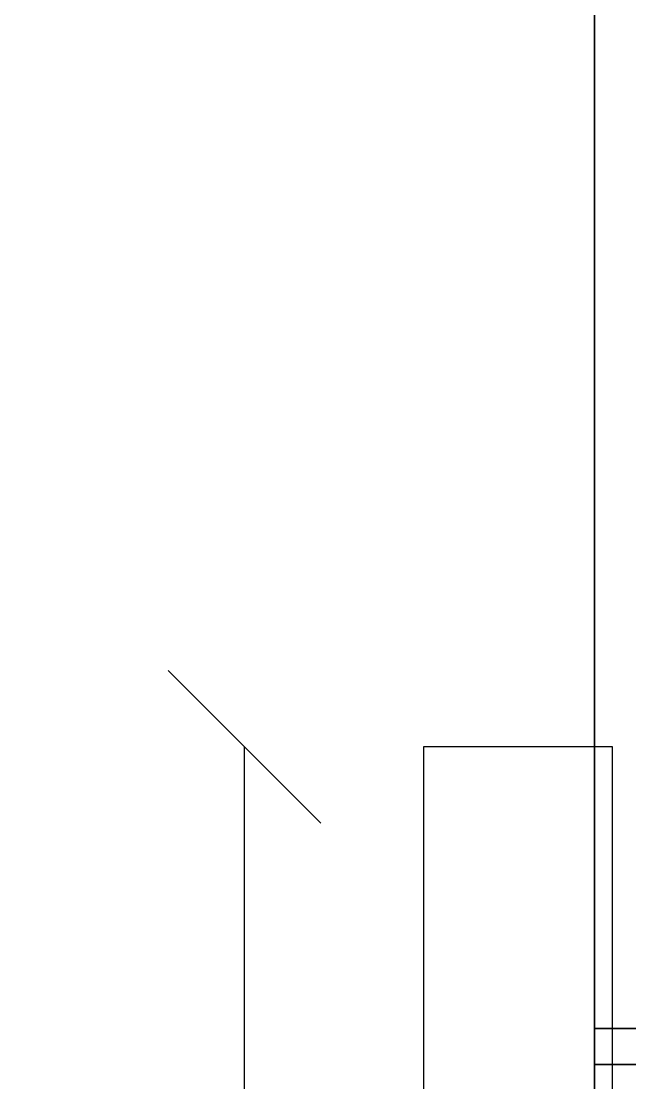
# Model space of a CAD drawing. Header units: millimetres. Extents: x -5841 to 140562, y 1006 to 102310.
# Drawn here: x 96782 to 97102, y 15988 to 16546 of the extents above; entities that cross this region are included whole.
import ezdxf

# ---------------------------------------------------------------- set-up
doc = ezdxf.new("R2010")
doc.units = ezdxf.units.MM
doc.header["$LTSCALE"] = 10
doc.layers.add('PDF18_0', color=7, linetype='Continuous')
doc.layers.add('PDF18_1-Dim-01', color=7, linetype='Continuous')
for name, color, linetype, true_color in [('PDF18_1-Cab-01', 7, 'Continuous', 0x545454), ('PDF18_1-Cab_2D-01', 7, 'Continuous', 0x545454), ('PDF18_1-Cab_Inside-01', 7, 'Continuous', 0xddc16e), ('PDF18_1-Cab_Outside-01', 7, 'Continuous', 0xddc16e)]:
    doc.layers.add(name, color=color, linetype=linetype, true_color=true_color)

msp = doc.modelspace()

# ---------------------------------------------------------------- linework, layer by layer
at = {"layer": 'PDF18_0', "lineweight": 0}
msp.add_lwpolyline([(96769.9644, 14937.76929), (97083.22314, 14937.76929), (97083.22314, 19505.42029), (97083.22314, 20461.0711), (96769.9644, 20461.0711)], dxfattribs=at)
at = {"layer": 'PDF18_0', "lineweight": 25}
msp.add_lwpolyline([(97083.22314, 18383.61537), (97083.22314, 15317.70133)], dxfattribs=at)
for points in [[(97083.22314, 15997.13413), (97710.79891, 15997.13413), (97710.79891, 16896.69468), (97083.22314, 16896.69468)], [(97083.22314, 15366.38343), (97710.79891, 15366.38343), (97710.79891, 15997.13413), (97083.22314, 15997.13413)]]:
    msp.add_lwpolyline(points, close=True, dxfattribs=at)
at = {"layer": 'PDF18_1-Cab-01', "lineweight": 25}
for points in [[(97383.78219, 15364.26682), (97383.78219, 17529.56199), (97083.22314, 17529.56199), (97083.22314, 15364.26682)], [(97402.83171, 15916.70283), (97402.83171, 16978.18429), (97083.22314, 16978.18429), (97083.22314, 15916.70283)], [(97686.45786, 15997.13413), (97686.45786, 16896.69468), (97083.22314, 16896.69468), (97083.22314, 15997.13413)], [(97092.7479, 15464.80594), (97092.7479, 16164.34656), (96993.26708, 16164.34656), (96993.26708, 15464.80594)], [(97686.45786, 15397.07432), (97686.45786, 15997.13413), (97083.22314, 15997.13413), (97083.22314, 15397.07432)]]:
    msp.add_lwpolyline(points, close=True, dxfattribs=at)
at = {"layer": 'PDF18_1-Cab_2D-01', "lineweight": 25}
for points in [[(97083.22314, 15364.26682), (97383.78219, 15364.26682), (97383.78219, 17529.56199), (97083.22314, 17529.56199)], [(97083.22314, 15916.70283), (97402.83171, 15916.70283), (97402.83171, 16978.18429), (97083.22314, 16978.18429)], [(97083.22314, 15997.13413), (97686.45786, 15997.13413), (97686.45786, 16896.69468), (97083.22314, 16896.69468)], [(96993.26708, 15464.80594), (97092.7479, 15464.80594), (97092.7479, 16164.34656), (96993.26708, 16164.34656)], [(97083.22314, 15397.07432), (97686.45786, 15397.07432), (97686.45786, 15997.13413), (97083.22314, 15997.13413)]]:
    msp.add_lwpolyline(points, close=True, dxfattribs=at)
at = {"layer": 'PDF18_1-Cab_Inside-01', "lineweight": 25}
msp.add_lwpolyline([(97083.22314, 16016.18365), (97661.05851, 16016.18365), (97661.05851, 16877.64517), (97083.22314, 16877.64517), (97083.22314, 16016.18365), (97661.05851, 16016.18365), (97661.05851, 16877.64517), (97083.22314, 16877.64517)], close=True, dxfattribs=at)
at = {"layer": 'PDF18_1-Cab_Outside-01', "lineweight": 25}
for points in [[(97083.22314, 16877.64517), (97661.05851, 16877.64517), (97661.05851, 16016.18365), (97083.22314, 16016.18365)], [(97083.22314, 16877.64517), (97083.22314, 16016.18365), (97083.22314, 16877.64517), (97661.05851, 16877.64517), (97661.05851, 16016.18365), (97083.22314, 16016.18365)], [(97083.22314, 15997.13413), (97083.22314, 16016.18365), (97661.05851, 16016.18365), (97661.05851, 15997.13413)], [(97083.22314, 15997.13413), (97661.05851, 15997.13413), (97661.05851, 15978.08461), (97083.22314, 15978.08461)]]:
    msp.add_lwpolyline(points, close=True, dxfattribs=at)
for points in [[(97083.22314, 16877.64517), (97083.22314, 16016.18365), (97083.22314, 16877.64517)], [(97661.05851, 16016.18365), (97083.22314, 16016.18365), (97083.22314, 15997.13413), (97661.05851, 15997.13413), (97083.22314, 15997.13413), (97083.22314, 16016.18365), (97661.05851, 16016.18365)], [(97661.05851, 16016.18365), (97083.22314, 16016.18365), (97083.22314, 15997.13413), (97083.22314, 16016.18365), (97083.22314, 15997.13413), (97661.05851, 15997.13413), (97083.22314, 15997.13413), (97083.22314, 15978.08461), (97083.22314, 15997.13413), (97661.05851, 15997.13413), (97083.22314, 15997.13413), (97661.05851, 15997.13413), (97083.22314, 15997.13413), (97083.22314, 15978.08461), (97083.22314, 15997.13413), (97661.05851, 15997.13413)], [(97083.22314, 16016.18365), (97661.05851, 16016.18365), (97083.22314, 16016.18365)], [(97083.22314, 16016.18365), (97661.05851, 16016.18365), (97083.22314, 16016.18365)], [(97661.05851, 15997.13413), (97083.22314, 15997.13413), (97661.05851, 15997.13413)], [(97083.22314, 15978.08461), (97083.22314, 15997.13413), (97083.22314, 15978.08461)]]:
    msp.add_lwpolyline(points, dxfattribs=at)
at = {"layer": 'PDF18_1-Dim-01', "lineweight": 25}
for points in [[(96939.29345, 16124.13091), (96858.86215, 16204.56221)], [(96899.0778, 15464.80594), (96899.0778, 16164.34656)]]:
    msp.add_lwpolyline(points, dxfattribs=at)

doc.saveas('drawing.dxf')
